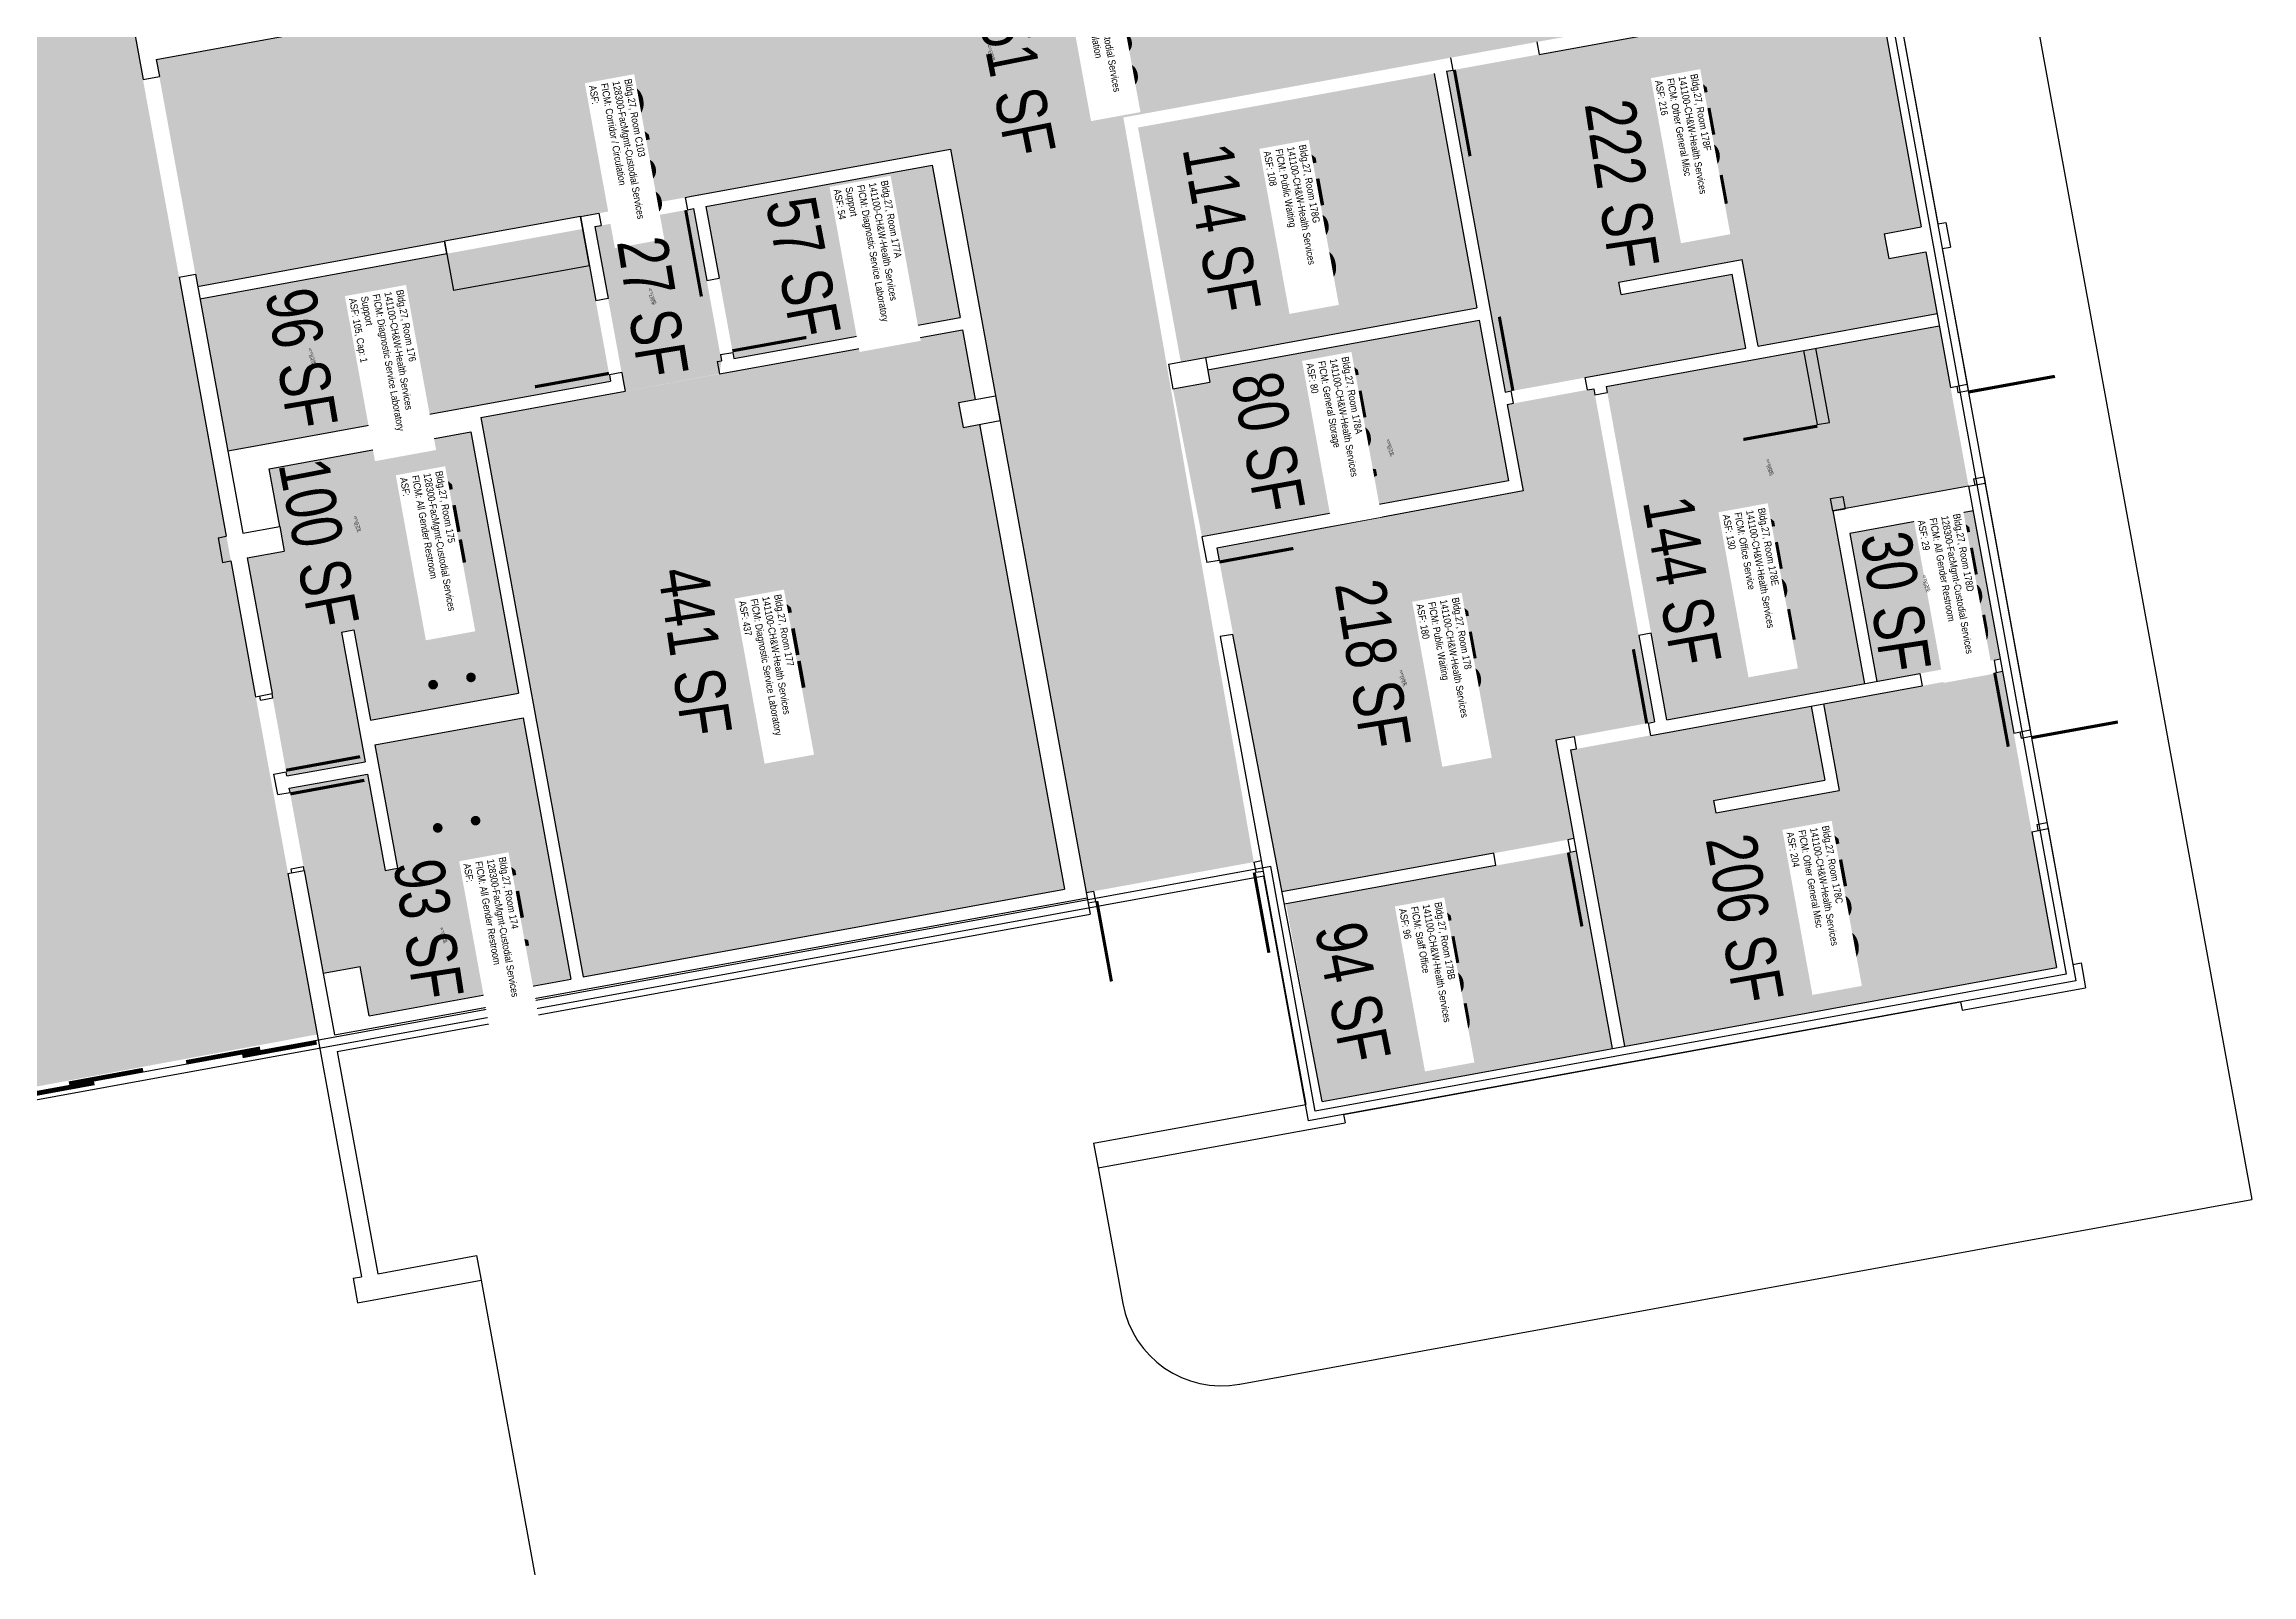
# Model space of a CAD drawing. Header units: inches. Extents: x 69209348 to 69213394, y 27661369 to 27664919.
# Drawn here: x 69212338 to 69213394, y 27662367 to 27663099 of the extents above; entities that cross this region are included whole.
import ezdxf
from ezdxf.enums import TextEntityAlignment as Align

# ---------------------------------------------------------------- set-up
doc = ezdxf.new("R2010")
doc.units = ezdxf.units.IN
doc.header["$LTSCALE"] = 100
doc.header["$MEASUREMENT"] = 0
doc.layers.get('0').update_dxf_attribs({"linetype": 'CONTINUOUS'})
for name, color, linetype in [('A-DOOR', 2, 'CONTINUOUS'), ('A-FLOR', 3, 'CONTINUOUS'), ('A-IDEN-ICON', 4, 'CONTINUOUS'), ('A-IDEN-RNUM', 7, 'CONTINUOUS'), ('A-IDEN-SNUM', 4, 'CONTINUOUS'), ('A-IDEN-VNUM', 4, 'CONTINUOUS'), ('A-ROOF', 2, 'CONTINUOUS'), ('A-SITE', 3, 'CONTINUOUS'), ('A-WALL', 5, 'CONTINUOUS'), ('AREA-TEXT', 3, 'CONTINUOUS'), ('Rooms-Category-Color', 7, 'CONTINUOUS'), ('Rooms-College-Color', 7, 'CONTINUOUS'), ('Rooms-Department-Color', 7, 'CONTINUOUS'), ('Rooms-Division-Color', 7, 'CONTINUOUS'), ('Rooms-Information', 7, 'CONTINUOUS')]:
    doc.layers.add(name, color=color, linetype=linetype)
doc.styles.add('CP_AREA', font='arial.ttf', dxfattribs={"height": 15})
doc.styles.add('CP_ROOMSNUMBER', font='arial.ttf', dxfattribs={"height": 1})
doc.styles.add('CP_ROOMVNUMBER', font='arial.ttf', dxfattribs={"width": 0.85, "height": 0.075})

# ---------------------------------------------------------------- blocks, each defined once
blk = doc.blocks.new('CPBATH')
at = {"color": 0, "linetype": 'ByBlock', "const_width": 0.0127}
for points in [[(0.0571, 0.0168, 0.861492), (-0.0551, 0, 1)], [(0.0571, 0.0168, 0.729002), (-0.0084, -0.0042, 1)], [(-0.0551, 0, 0.726902), (0.0487, -0.0337, 1)], [(-0.0084, -0.0042, 0.609468), (0.0487, -0.0337, 1)]]:
    blk.add_lwpolyline(points, format="xyb", dxfattribs=at)
at = {"color": 0, "linetype": 'ByBlock', "const_width": 0.00637}
for points in [[(0.0544, 0.0152, 1), (0.0599, 0.0184, 1)], [(0.0459, -0.0353, 1), (0.0515, -0.0321, 1)]]:
    blk.add_lwpolyline(points, format="xyb", close=True, dxfattribs=at)

msp = doc.modelspace()

# ---------------------------------------------------------------- hatches: boundary and pattern name
at = {"layer": 'Rooms-Category-Color', "true_color": 0xadadad}
for points in [[(69212468.9, 27662625.3), (69212362.8, 27663205.9), (69212030.9, 27663147.4), (69212122.5, 27662900.3), (69212187.1, 27662912.1), (69212206.5, 27662805.8), (69212163.8, 27662790), (69212211.3, 27662662), (69212240.2, 27662582.8)], [(69212391.8, 27663091.5), (69212758.2, 27663156.1), (69212749.6, 27663203.3), (69212802.7, 27663213), (69212811.3, 27663165.8), (69213076.9, 27663214.2), (69213096.3, 27663108), (69212854.3, 27663063.8), (69212916.7, 27662707.7), (69212836.6, 27662693.1), (69212771.7, 27663048.7), (69212411.6, 27662983)], [(69212601.6, 27663011.6), (69212648.8, 27663020.2), (69212662.1, 27662947.4), (69212661.2, 27662941.2), (69212616, 27662932.9)], [(69212435.3, 27662853.2), (69212453, 27662856.4), (69212445.8, 27662895.8), (69212542.3, 27662913.4), (69212565.1, 27662788.4), (69212494.2, 27662775.5), (69212486.3, 27662818.8), (69212480.4, 27662817.7), (69212491.7, 27662755.7), (69212454.3, 27662748.9)], [(69213214.6, 27662794.1), (69213201.7, 27662864.9), (69213260.7, 27662875.7), (69213273.6, 27662804.9)], [(69212489.3, 27662657.7), (69212471.6, 27662654.5), (69212455.4, 27662743), (69212492.8, 27662749.8), (69212501.2, 27662703.6), (69212507.1, 27662704.7), (69212496.4, 27662763.7), (69212567.2, 27662776.6), (69212590, 27662651.7), (69212493.6, 27662634.1)]]:
    msp.add_hatch(color=253, dxfattribs=at).paths.add_polyline_path(points)
at = {"layer": 'Rooms-Category-Color', "true_color": 0xfbafa2}
for points in [[(69213036.9, 27662932.4), (69213008.9, 27663085.9), (69213215.5, 27663123.6), (69213235.9, 27663011.5), (69213218.2, 27663008.2), (69213220.4, 27662996.4), (69213238.1, 27662999.6), (69213243.5, 27662970.1), (69213157.9, 27662954.5), (69213150.3, 27662995.8), (69213091.3, 27662985.1), (69213092.4, 27662979.2), (69213145.5, 27662988.9), (69213152, 27662953.4)], [(69213093.9, 27662619.6), (69213068.1, 27662761.3), (69213183.2, 27662782.3), (69213189.7, 27662746.9), (69213136.5, 27662737.2), (69213137.6, 27662731.3), (69213196.6, 27662742), (69213189.1, 27662783.3), (69213274.7, 27662799), (69213300.5, 27662657.3)]]:
    msp.add_hatch(color=21, dxfattribs=at).paths.add_polyline_path(points)
at = {"layer": 'Rooms-Category-Color', "true_color": 0x80bc67}
for points in [[(69212881.8, 27662946.8), (69212861.3, 27663059), (69213003, 27663084.8), (69213023.4, 27662972.7)], [(69212668, 27662948.5), (69212654.7, 27663021.3), (69212762.9, 27663041), (69212776.2, 27662968.2)], [(69212426, 27662904.3), (69212412.7, 27662977.1), (69212595.7, 27663010.5), (69212609, 27662937.7)], [(69212595.9, 27662652.8), (69212547.1, 27662920.3), (69212777.3, 27662962.3), (69212783.4, 27662928.9), (69212775.5, 27662927.5), (69212777.7, 27662915.6), (69212785.5, 27662917.1), (69212826.1, 27662694.8)], [(69213031.4, 27662711.9), (69212930.1, 27662693.4), (69212899, 27662857.9), (69213039.6, 27662884.1), (69213045.5, 27662885.2), (69213037.9, 27662926.5), (69213079.3, 27662934.1), (69213108.3, 27662774.7), (69213061.1, 27662766.1), (69213069.7, 27662718.9)]]:
    msp.add_hatch(color=83, dxfattribs=at).paths.add_polyline_path(points)
at = {"layer": 'Rooms-Category-Color', "true_color": 0xe3c5e1}
msp.add_hatch(color=254, dxfattribs=at).paths.add_polyline_path([(69212878, 27662934), (69212891.9, 27662863.3), (69213038.5, 27662890), (69213024.5, 27662966.8), (69212894.6, 27662943.1), (69212895.7, 27662937.2), (69212878.1, 27662933.7)])
at = {"layer": 'Rooms-Category-Color', "true_color": 0xfa9ba3}
for points in [[(69213114.2, 27662775.8), (69213085.2, 27662935.2), (69213244.5, 27662964.2), (69213258.5, 27662887.5), (69213193.6, 27662875.7), (69213208.7, 27662793)], [(69212949.3, 27662593.2), (69212932.1, 27662687.7), (69213070.8, 27662713), (69213088, 27662618.5)]]:
    msp.add_hatch(color=241, dxfattribs=at).paths.add_polyline_path(points)
at = {"layer": 'Rooms-College-Color', "true_color": 0xadadad}
for points in [[(69212468.9, 27662625.3), (69212362.8, 27663205.9), (69212030.9, 27663147.4), (69212122.5, 27662900.3), (69212187.1, 27662912.1), (69212206.5, 27662805.8), (69212163.8, 27662790), (69212211.3, 27662662), (69212240.2, 27662582.8)], [(69212391.8, 27663091.5), (69212758.2, 27663156.1), (69212749.6, 27663203.3), (69212802.7, 27663213), (69212811.3, 27663165.8), (69213076.9, 27663214.2), (69213096.3, 27663108), (69212854.3, 27663063.8), (69212916.7, 27662707.7), (69212836.6, 27662693.1), (69212771.7, 27663048.7), (69212411.6, 27662983)], [(69212601.6, 27663011.6), (69212648.8, 27663020.2), (69212662.1, 27662947.4), (69212661.2, 27662941.2), (69212616, 27662932.9)], [(69212435.3, 27662853.2), (69212453, 27662856.4), (69212445.8, 27662895.8), (69212542.3, 27662913.4), (69212565.1, 27662788.4), (69212494.2, 27662775.5), (69212486.3, 27662818.8), (69212480.4, 27662817.7), (69212491.7, 27662755.7), (69212454.3, 27662748.9)], [(69212489.3, 27662657.7), (69212471.6, 27662654.5), (69212455.4, 27662743), (69212492.8, 27662749.8), (69212501.2, 27662703.6), (69212507.1, 27662704.7), (69212496.4, 27662763.7), (69212567.2, 27662776.6), (69212590, 27662651.7), (69212493.6, 27662634.1)]]:
    msp.add_hatch(color=253, dxfattribs=at).paths.add_polyline_path(points)
at = {"layer": 'Rooms-College-Color', "true_color": 0x80bc67}
for points in [[(69213036.9, 27662932.4), (69213008.9, 27663085.9), (69213215.5, 27663123.6), (69213235.9, 27663011.5), (69213218.2, 27663008.2), (69213220.4, 27662996.4), (69213238.1, 27662999.6), (69213243.5, 27662970.1), (69213157.9, 27662954.5), (69213150.3, 27662995.8), (69213091.3, 27662985.1), (69213092.4, 27662979.2), (69213145.5, 27662988.9), (69213152, 27662953.4)], [(69212881.8, 27662946.8), (69212861.3, 27663059), (69213003, 27663084.8), (69213023.4, 27662972.7)], [(69212668, 27662948.5), (69212654.7, 27663021.3), (69212762.9, 27663041), (69212776.2, 27662968.2)], [(69212426, 27662904.3), (69212412.7, 27662977.1), (69212595.7, 27663010.5), (69212609, 27662937.7)], [(69212878, 27662934), (69212891.9, 27662863.3), (69213038.5, 27662890), (69213024.5, 27662966.8), (69212894.6, 27662943.1), (69212895.7, 27662937.2), (69212878.1, 27662933.7)], [(69213114.2, 27662775.8), (69213085.2, 27662935.2), (69213244.5, 27662964.2), (69213258.5, 27662887.5), (69213193.6, 27662875.7), (69213208.7, 27662793)], [(69212595.9, 27662652.8), (69212547.1, 27662920.3), (69212777.3, 27662962.3), (69212783.4, 27662928.9), (69212775.5, 27662927.5), (69212777.7, 27662915.6), (69212785.5, 27662917.1), (69212826.1, 27662694.8)], [(69213031.4, 27662711.9), (69212930.1, 27662693.4), (69212899, 27662857.9), (69213039.6, 27662884.1), (69213045.5, 27662885.2), (69213037.9, 27662926.5), (69213079.3, 27662934.1), (69213108.3, 27662774.7), (69213061.1, 27662766.1), (69213069.7, 27662718.9)], [(69213214.6, 27662794.1), (69213201.7, 27662864.9), (69213260.7, 27662875.7), (69213273.6, 27662804.9)], [(69213093.9, 27662619.6), (69213068.1, 27662761.3), (69213183.2, 27662782.3), (69213189.7, 27662746.9), (69213136.5, 27662737.2), (69213137.6, 27662731.3), (69213196.6, 27662742), (69213189.1, 27662783.3), (69213274.7, 27662799), (69213300.5, 27662657.3)], [(69212949.3, 27662593.2), (69212932.1, 27662687.7), (69213070.8, 27662713), (69213088, 27662618.5)]]:
    msp.add_hatch(color=83, dxfattribs=at).paths.add_polyline_path(points)
at = {"layer": 'Rooms-Department-Color', "true_color": 0xacacac}
for points in [[(69212468.9, 27662625.3), (69212362.8, 27663205.9), (69212030.9, 27663147.4), (69212122.5, 27662900.3), (69212187.1, 27662912.1), (69212206.5, 27662805.8), (69212163.8, 27662790), (69212211.3, 27662662), (69212240.2, 27662582.8)], [(69212391.8, 27663091.5), (69212758.2, 27663156.1), (69212749.6, 27663203.3), (69212802.7, 27663213), (69212811.3, 27663165.8), (69213076.9, 27663214.2), (69213096.3, 27663108), (69212854.3, 27663063.8), (69212916.7, 27662707.7), (69212836.6, 27662693.1), (69212771.7, 27663048.7), (69212411.6, 27662983)], [(69212601.6, 27663011.6), (69212648.8, 27663020.2), (69212662.1, 27662947.4), (69212661.2, 27662941.2), (69212616, 27662932.9)], [(69212435.3, 27662853.2), (69212453, 27662856.4), (69212445.8, 27662895.8), (69212542.3, 27662913.4), (69212565.1, 27662788.4), (69212494.2, 27662775.5), (69212486.3, 27662818.8), (69212480.4, 27662817.7), (69212491.7, 27662755.7), (69212454.3, 27662748.9)], [(69213214.6, 27662794.1), (69213201.7, 27662864.9), (69213260.7, 27662875.7), (69213273.6, 27662804.9)], [(69212489.3, 27662657.7), (69212471.6, 27662654.5), (69212455.4, 27662743), (69212492.8, 27662749.8), (69212501.2, 27662703.6), (69212507.1, 27662704.7), (69212496.4, 27662763.7), (69212567.2, 27662776.6), (69212590, 27662651.7), (69212493.6, 27662634.1)]]:
    msp.add_hatch(color=253, dxfattribs=at).paths.add_polyline_path(points)
at = {"layer": 'Rooms-Department-Color', "true_color": 0x604aed}
for points in [[(69213036.9, 27662932.4), (69213008.9, 27663085.9), (69213215.5, 27663123.6), (69213235.9, 27663011.5), (69213218.2, 27663008.2), (69213220.4, 27662996.4), (69213238.1, 27662999.6), (69213243.5, 27662970.1), (69213157.9, 27662954.5), (69213150.3, 27662995.8), (69213091.3, 27662985.1), (69213092.4, 27662979.2), (69213145.5, 27662988.9), (69213152, 27662953.4)], [(69212881.8, 27662946.8), (69212861.3, 27663059), (69213003, 27663084.8), (69213023.4, 27662972.7)], [(69212668, 27662948.5), (69212654.7, 27663021.3), (69212762.9, 27663041), (69212776.2, 27662968.2)], [(69212426, 27662904.3), (69212412.7, 27662977.1), (69212595.7, 27663010.5), (69212609, 27662937.7)], [(69212878, 27662934), (69212891.9, 27662863.3), (69213038.5, 27662890), (69213024.5, 27662966.8), (69212894.6, 27662943.1), (69212895.7, 27662937.2), (69212878.1, 27662933.7)], [(69213114.2, 27662775.8), (69213085.2, 27662935.2), (69213244.5, 27662964.2), (69213258.5, 27662887.5), (69213193.6, 27662875.7), (69213208.7, 27662793)], [(69212595.9, 27662652.8), (69212547.1, 27662920.3), (69212777.3, 27662962.3), (69212783.4, 27662928.9), (69212775.5, 27662927.5), (69212777.7, 27662915.6), (69212785.5, 27662917.1), (69212826.1, 27662694.8)], [(69213031.4, 27662711.9), (69212930.1, 27662693.4), (69212899, 27662857.9), (69213039.6, 27662884.1), (69213045.5, 27662885.2), (69213037.9, 27662926.5), (69213079.3, 27662934.1), (69213108.3, 27662774.7), (69213061.1, 27662766.1), (69213069.7, 27662718.9)], [(69213093.9, 27662619.6), (69213068.1, 27662761.3), (69213183.2, 27662782.3), (69213189.7, 27662746.9), (69213136.5, 27662737.2), (69213137.6, 27662731.3), (69213196.6, 27662742), (69213189.1, 27662783.3), (69213274.7, 27662799), (69213300.5, 27662657.3)], [(69212949.3, 27662593.2), (69212932.1, 27662687.7), (69213070.8, 27662713), (69213088, 27662618.5)]]:
    msp.add_hatch(color=173, dxfattribs=at).paths.add_polyline_path(points)
at = {"layer": 'Rooms-Division-Color', "true_color": 0xadadad}
for points in [[(69212468.9, 27662625.3), (69212362.8, 27663205.9), (69212030.9, 27663147.4), (69212122.5, 27662900.3), (69212187.1, 27662912.1), (69212206.5, 27662805.8), (69212163.8, 27662790), (69212211.3, 27662662), (69212240.2, 27662582.8)], [(69212391.8, 27663091.5), (69212758.2, 27663156.1), (69212749.6, 27663203.3), (69212802.7, 27663213), (69212811.3, 27663165.8), (69213076.9, 27663214.2), (69213096.3, 27663108), (69212854.3, 27663063.8), (69212916.7, 27662707.7), (69212836.6, 27662693.1), (69212771.7, 27663048.7), (69212411.6, 27662983)], [(69212601.6, 27663011.6), (69212648.8, 27663020.2), (69212662.1, 27662947.4), (69212661.2, 27662941.2), (69212616, 27662932.9)], [(69212435.3, 27662853.2), (69212453, 27662856.4), (69212445.8, 27662895.8), (69212542.3, 27662913.4), (69212565.1, 27662788.4), (69212494.2, 27662775.5), (69212486.3, 27662818.8), (69212480.4, 27662817.7), (69212491.7, 27662755.7), (69212454.3, 27662748.9)], [(69213214.6, 27662794.1), (69213201.7, 27662864.9), (69213260.7, 27662875.7), (69213273.6, 27662804.9)], [(69212489.3, 27662657.7), (69212471.6, 27662654.5), (69212455.4, 27662743), (69212492.8, 27662749.8), (69212501.2, 27662703.6), (69212507.1, 27662704.7), (69212496.4, 27662763.7), (69212567.2, 27662776.6), (69212590, 27662651.7), (69212493.6, 27662634.1)]]:
    msp.add_hatch(color=253, dxfattribs=at).paths.add_polyline_path(points)
at = {"layer": 'Rooms-Division-Color', "true_color": 0x604aed}
for points in [[(69213036.9, 27662932.4), (69213008.9, 27663085.9), (69213215.5, 27663123.6), (69213235.9, 27663011.5), (69213218.2, 27663008.2), (69213220.4, 27662996.4), (69213238.1, 27662999.6), (69213243.5, 27662970.1), (69213157.9, 27662954.5), (69213150.3, 27662995.8), (69213091.3, 27662985.1), (69213092.4, 27662979.2), (69213145.5, 27662988.9), (69213152, 27662953.4)], [(69212881.8, 27662946.8), (69212861.3, 27663059), (69213003, 27663084.8), (69213023.4, 27662972.7)], [(69212668, 27662948.5), (69212654.7, 27663021.3), (69212762.9, 27663041), (69212776.2, 27662968.2)], [(69212426, 27662904.3), (69212412.7, 27662977.1), (69212595.7, 27663010.5), (69212609, 27662937.7)], [(69212878, 27662934), (69212891.9, 27662863.3), (69213038.5, 27662890), (69213024.5, 27662966.8), (69212894.6, 27662943.1), (69212895.7, 27662937.2), (69212878.1, 27662933.7)], [(69213114.2, 27662775.8), (69213085.2, 27662935.2), (69213244.5, 27662964.2), (69213258.5, 27662887.5), (69213193.6, 27662875.7), (69213208.7, 27662793)], [(69212595.9, 27662652.8), (69212547.1, 27662920.3), (69212777.3, 27662962.3), (69212783.4, 27662928.9), (69212775.5, 27662927.5), (69212777.7, 27662915.6), (69212785.5, 27662917.1), (69212826.1, 27662694.8)], [(69213031.4, 27662711.9), (69212930.1, 27662693.4), (69212899, 27662857.9), (69213039.6, 27662884.1), (69213045.5, 27662885.2), (69213037.9, 27662926.5), (69213079.3, 27662934.1), (69213108.3, 27662774.7), (69213061.1, 27662766.1), (69213069.7, 27662718.9)], [(69213093.9, 27662619.6), (69213068.1, 27662761.3), (69213183.2, 27662782.3), (69213189.7, 27662746.9), (69213136.5, 27662737.2), (69213137.6, 27662731.3), (69213196.6, 27662742), (69213189.1, 27662783.3), (69213274.7, 27662799), (69213300.5, 27662657.3)], [(69212949.3, 27662593.2), (69212932.1, 27662687.7), (69213070.8, 27662713), (69213088, 27662618.5)]]:
    msp.add_hatch(color=173, dxfattribs=at).paths.add_polyline_path(points)

# ---------------------------------------------------------------- linework, layer by layer
at = {"layer": 'A-DOOR'}
for points in [[(69213012.6, 27663086.6, 1.5, 1.5, 0), (69213020.1, 27663045.3, 0, 0, 0), (69213019.4, 27663045.1, 0, 0, 0.414214), (69213053.1, 27663094, 0, 0, 0.414214)], [(69212645, 27663019.5, 1.5, 1.5, 0), (69212652.5, 27662978.2, 0, 0, 0), (69212653.2, 27662978.3, 0, 0, -0.414214), (69212604.4, 27663012.1, 0, 0, -0.414214)], [(69212667.3, 27662952.2, 1.5, 1.5, 0), (69212702.7, 27662958.6, 0, 0, 0), (69212702.6, 27662959.4, 0, 0, 0.414214), (69212659.5, 27662986.6, 0, 0, 0.414214)], [(69212608.3, 27662941.4, 1.5, 1.5, 0), (69212572.9, 27662935, 0, 0, 0), (69212572.8, 27662935.7, 0, 0, -0.414214), (69212603.5, 27662976.4, 0, 0, -0.414214)], [(69213040.6, 27662933.1, 1.5, 1.5, 0), (69213034.1, 27662968.5, 0, 0, 0), (69213034.8, 27662968.7, 0, 0, -0.414214), (69213075.5, 27662938, 0, 0, -0.414214)], [(69213258.5, 27662932.5, 1.5, 1.5, 0), (69213299.8, 27662940, 0, 0, 0), (69213299.6, 27662940.7, 0, 0, -0.414214), (69213265.9, 27662891.9, 0, 0, -0.414214)], [(69213186.2, 27662916.2, 1.5, 1.5, 0), (69213150.8, 27662909.8, 0, 0, 0), (69213150.9, 27662909, 0, 0, 0.414214), (69213194, 27662881.8, 0, 0, 0.414214)], [(69212900.2, 27662851.2, 1.5, 1.5, 0), (69212935.6, 27662857.7, 0, 0, 0), (69212935.8, 27662856.9, 0, 0, -0.414214), (69212905.1, 27662816.3, 0, 0, -0.414214)], [(69213104.6, 27662774, 1.5, 1.5, 0), (69213098.2, 27662809.5, 0, 0, 0), (69213097.4, 27662809.3, 0, 0, 0.414214), (69213070.2, 27662766.2, 0, 0, 0.414214)], [(69213271, 27662798.3, 1.5, 1.5, 0), (69213277.5, 27662762.9, 0, 0, 0), (69213276.7, 27662762.7, 0, 0, -0.414214), (69213236, 27662793.4, 0, 0, -0.414214)], [(69212453.9, 27662751.6, 1.5, 1.5, 0), (69212489.3, 27662758.1, 0, 0, 0), (69212489.1, 27662758.8, 0, 0, 0.414214), (69212446, 27662786, 0, 0, 0.414214)], [(69213288.6, 27662767.2, 1.5, 1.5, 0), (69213329.9, 27662774.7, 0, 0, 0), (69213329.8, 27662775.5, 0, 0, -0.414214), (69213296, 27662726.6, 0, 0, -0.414214)], [(69212455.9, 27662740.3, 1.5, 1.5, 0), (69212491.3, 27662746.8, 0, 0, 0), (69212491.5, 27662746, 0, 0, -0.414214), (69212460.8, 27662705.4, 0, 0, -0.414214)], [(69213067.1, 27662712.3, 1.5, 1.5, 0), (69213073.6, 27662676.9, 0, 0, 0), (69213072.8, 27662676.7, 0, 0, -0.414214), (69213032.2, 27662707.4, 0, 0, -0.414214)], [(69212916.9, 27662702.7, 1.5, 1.5, 0), (69212923.9, 27662664.3, 0, 0, 0), (69212924.6, 27662664.4, 0, 0, -0.414214), (69212879.3, 27662695.8, 0, 0, -0.414214)], [(69212841.6, 27662689, 1.5, 1.5, 0), (69212848.6, 27662650.6, 0, 0, 0), (69212847.9, 27662650.4, 0, 0, 0.414214), (69212879.3, 27662695.8, 0, 0, 0.414214)]]:
    msp.add_lwpolyline(points, format="xyseb", dxfattribs=at)
at = {"layer": 'A-DOOR', "const_width": 2}
for points in [[(69212406.1, 27662612), (69212441.5, 27662618.5)], [(69212433, 27662614.9), (69212468.5, 27662621.4)], [(69212385.5, 27662608.3), (69212350.1, 27662601.8)], [(69212326.8, 27662595.5), (69212362.2, 27662602)]]:
    msp.add_lwpolyline(points, dxfattribs=at)
at = {"layer": 'A-FLOR'}
for p, q in [((69212594.7, 27663016.4), (69212529.7, 27663004.6)), ((69212599, 27662992.8), (69212594.7, 27663016.4)), ((69212529.7, 27663004.6), (69212534, 27662981)), ((69212599, 27662992.8), (69212534, 27662981)), ((69212547.2, 27662507.7), (69212572.9, 27662366.8))]:
    msp.add_line(p, q, dxfattribs=at)
at = {"layer": 'A-ROOF'}
for points in [[(69213025.6, 27664186.8), (69213305.2, 27662654.1), (69212946.1, 27662588.6), (69212924.8, 27662705.6), (69212236.9, 27662580.1), (69212305.6, 27662394.7), (69212308, 27662399.8), (69211895.4, 27662246.9), (69211882.6, 27662281.6), (69210459.2, 27661753.9)], [(69213030.2, 27664183.6), (69213309.8, 27662650.9), (69212942.9, 27662583.9), (69212921.5, 27662701), (69212242.3, 27662577.1), (69212309.4, 27662396), (69211893.1, 27662241.7), (69211880.2, 27662276.4), (69210464.3, 27661751.6)]]:
    msp.add_lwpolyline(points, dxfattribs=at)
at = {"layer": 'A-SITE'}
for p, q in [((69213179.6, 27663721.4), (69213394, 27662546.3)), ((69212842.3, 27662561.5), (69212854.1, 27662496.6)), ((69212910, 27662458), (69213394, 27662546.3))]:
    msp.add_line(p, q, dxfattribs=at)
msp.add_arc((69212901.3, 27662505.2), 48, 190.3395, 280.3395, dxfattribs=at)
at = {"layer": 'A-WALL'}
for p, q in [((69213193.9, 27663241.7), (69213235.9, 27663011.5)), ((69213201.8, 27663243.1), (69213243.8, 27663012.9)), ((69212362.8, 27663205.9), (69212385.5, 27663082)), ((69213053.1, 27663094), (69213215.5, 27663123.6)), ((69212391.8, 27663091.5), (69212539.4, 27663118.4)), ((69212391.8, 27663091.5), (69212393.3, 27663083.4)), ((69213010.7, 27663092.3), (69213011.8, 27663086.4)), ((69213052.1, 27663099.9), (69213053.1, 27663094)), ((69212385.5, 27663082), (69212393.3, 27663083.4)), ((69213003, 27663084.8), (69213023.4, 27662972.7)), ((69213008.9, 27663085.9), (69213011.8, 27663086.4)), ((69213008.9, 27663085.9), (69213036.9, 27662932.4)), ((69212647.7, 27663026.1), (69212771.7, 27663048.7)), ((69212771.7, 27663048.7), (69212837, 27662690.6)), ((69212654.7, 27663021.3), (69212762.9, 27663041)), ((69212762.9, 27663041), (69212776.2, 27662968.2)), ((69212594.7, 27663016.4), (69212603.5, 27663018.1)), ((69212594.7, 27663016.4), (69212602, 27662976.1)), ((69212603.5, 27663018.1), (69212604.6, 27663012.2)), ((69212644.8, 27663025.6), (69212647.7, 27663026.1)), ((69212644.8, 27663025.6), (69212645.9, 27663019.7)), ((69212645.9, 27663019.7), (69212648.8, 27663020.2)), ((69212648.8, 27663020.2), (69212655.1, 27662985.8)), ((69212654.7, 27663021.3), (69212661, 27662986.9)), ((69212601.6, 27663011.6), (69212604.6, 27663012.2)), ((69212601.6, 27663011.6), (69212607.9, 27662977.2)), ((69213218.2, 27663008.2), (69213235.9, 27663011.5)), ((69213218.2, 27663008.2), (69213220.4, 27662996.4)), ((69213243.8, 27663012.9), (69213247.7, 27663013.6)), ((69213247.7, 27663013.6), (69213249.9, 27663001.8)), ((69212411.6, 27662983), (69212529.7, 27663004.6)), ((69212412.7, 27662977.1), (69212530.8, 27662998.7)), ((69212530.8, 27662998.7), (69212529.7, 27663004.6)), ((69213091.3, 27662985.1), (69213150.3, 27662995.8)), ((69213157.9, 27662954.5), (69213150.3, 27662995.8)), ((69213220.4, 27662996.4), (69213238.1, 27662999.6)), ((69213238.1, 27662999.6), (69213249.9, 27662934.7)), ((69213245.9, 27663001.1), (69213249.9, 27663001.8)), ((69213245.9, 27663001.1), (69213257.8, 27662936.2)), ((69212402.7, 27662987.5), (69212410.6, 27662988.9)), ((69212402.7, 27662987.5), (69212425.3, 27662863.6)), ((69212410.6, 27662988.9), (69212433.2, 27662865)), ((69212655.1, 27662985.8), (69212661, 27662986.9)), ((69213092.4, 27662979.2), (69213091.3, 27662985.1)), ((69213092.4, 27662979.2), (69213145.5, 27662988.9)), ((69213152, 27662953.4), (69213145.5, 27662988.9)), ((69212607.9, 27662977.2), (69212602, 27662976.1)), ((69212668, 27662948.5), (69212776.2, 27662968.2)), ((69212893.6, 27662949), (69213023.4, 27662972.7)), ((69212894.6, 27662943.1), (69213024.5, 27662966.8)), ((69213024.5, 27662966.8), (69213038.5, 27662890)), ((69213085.2, 27662935.2), (69213244.5, 27662964.2)), ((69213157.9, 27662954.5), (69213243.5, 27662970.1)), ((69212661.2, 27662941.2), (69212777.3, 27662962.3)), ((69212777.3, 27662962.3), (69212783.4, 27662928.9)), ((69213075.2, 27662939.4), (69213152, 27662953.4)), ((69213179.6, 27662952.4), (69213186.1, 27662917)), ((69213192, 27662918), (69213185.5, 27662953.5)), ((69212660.1, 27662947.1), (69212662.1, 27662947.4)), ((69212660.1, 27662947.1), (69212661.2, 27662941.2)), ((69212661.6, 27662950.4), (69212667.5, 27662951.4)), ((69212661.6, 27662950.4), (69212662.1, 27662947.4)), ((69212667.5, 27662951.4), (69212668, 27662948.5)), ((69212875.9, 27662945.8), (69212893.6, 27662949)), ((69212875.9, 27662945.8), (69212878, 27662934)), ((69212893.6, 27662949), (69212895.7, 27662937.2)), ((69212546, 27662926.2), (69212609, 27662937.7)), ((69212547.1, 27662920.3), (69212616, 27662932.9)), ((69212614.4, 27662941.8), (69212608.5, 27662940.7)), ((69212608.5, 27662940.7), (69212609, 27662937.7)), ((69212614.4, 27662941.8), (69212614.9, 27662938.8)), ((69212614.9, 27662938.8), (69212616, 27662932.9)), ((69212878, 27662934), (69212895.7, 27662937.2)), ((69213036.9, 27662932.4), (69213039.8, 27662933)), ((69213040.9, 27662927.1), (69213039.8, 27662933)), ((69213076.3, 27662933.5), (69213075.2, 27662939.4)), ((69213076.3, 27662933.5), (69213079.3, 27662934.1)), ((69213079.3, 27662934.1), (69213079.8, 27662931.1)), ((69213079.8, 27662931.1), (69213085.7, 27662932.2)), ((69213085.2, 27662935.2), (69213085.7, 27662932.2)), ((69213249.9, 27662934.7), (69213257.8, 27662936.2)), ((69213249.9, 27662934.7), (69213257.8, 27662936.2)), ((69213252.9, 27662935.3), (69213253.4, 27662932.3)), ((69213253.4, 27662932.3), (69213258.3, 27662933.2)), ((69213257.8, 27662936.2), (69213258.3, 27662933.2)), ((69212443.7, 27662907.6), (69212546, 27662926.2)), ((69212775.5, 27662927.5), (69212793.2, 27662930.7)), ((69212775.5, 27662927.5), (69212777.7, 27662915.6)), ((69212793.2, 27662930.7), (69212795.4, 27662918.9)), ((69213037.9, 27662926.5), (69213040.9, 27662927.1)), ((69213037.9, 27662926.5), (69213045.5, 27662885.2)), ((69212445.8, 27662895.8), (69212542.3, 27662913.4)), ((69212542.3, 27662913.4), (69212565.1, 27662788.4)), ((69212547.1, 27662920.3), (69212595.9, 27662652.8)), ((69212777.7, 27662915.6), (69212795.4, 27662918.9)), ((69212785.5, 27662917.1), (69212826.1, 27662694.8)), ((69213186.1, 27662917), (69213192, 27662918)), ((69212426, 27662904.3), (69212443.7, 27662907.6)), ((69212450.9, 27662868.2), (69212445.8, 27662895.8)), ((69213038.5, 27662890), (69212891.9, 27662863.3)), ((69213260.9, 27662891), (69213265.9, 27662891.9)), ((69213260.9, 27662891), (69213261.5, 27662888)), ((69213265.9, 27662891.9), (69213266.4, 27662888.9)), ((69213045.5, 27662885.2), (69212899, 27662857.9)), ((69213192.5, 27662881.6), (69213198.4, 27662882.6)), ((69213193.6, 27662875.7), (69213192.5, 27662881.6)), ((69213258.5, 27662887.5), (69213193.6, 27662875.7)), ((69213198.4, 27662882.6), (69213199.5, 27662876.7)), ((69213258.5, 27662887.5), (69213266.4, 27662888.9)), ((69213258.5, 27662887.5), (69213266.4, 27662888.9)), ((69213258.5, 27662887.5), (69213280.1, 27662769.4)), ((69213266.4, 27662888.9), (69213287.9, 27662770.9)), ((69212433.2, 27662865), (69212450.9, 27662868.2)), ((69212450.9, 27662868.2), (69212453, 27662856.4)), ((69213193.6, 27662875.7), (69213199.5, 27662876.7)), ((69213193.6, 27662875.7), (69213208.7, 27662793)), ((69213260.7, 27662875.7), (69213201.7, 27662864.9)), ((69212421.4, 27662862.8), (69212425.3, 27662863.6)), ((69212421.4, 27662862.8), (69212423.5, 27662851)), ((69212891.9, 27662863.3), (69212894.2, 27662850.9)), ((69212899, 27662857.9), (69212900.1, 27662852)), ((69213201.7, 27662864.9), (69213214.6, 27662794.1)), ((69212423.5, 27662851), (69212427.5, 27662851.8)), ((69212427.5, 27662851.8), (69212439.3, 27662786.8)), ((69212435.3, 27662853.2), (69212453, 27662856.4)), ((69212435.3, 27662853.2), (69212447.2, 27662788.3)), ((69212900.1, 27662852), (69212894.2, 27662850.9)), ((69212480.4, 27662817.7), (69212486.3, 27662818.8)), ((69212480.4, 27662817.7), (69212491.7, 27662755.7)), ((69212486.3, 27662818.8), (69212494.2, 27662775.5)), ((69212906.6, 27662816.5), (69212900.6, 27662815.5)), ((69212900.6, 27662815.5), (69212941.5, 27662591.8)), ((69212949.3, 27662593.2), (69212906.6, 27662816.5)), ((69213106.7, 27662817.1), (69213100.8, 27662816)), ((69213100.8, 27662816), (69213108.3, 27662774.7)), ((69213114.2, 27662775.8), (69213106.7, 27662817.1)), ((69213270.7, 27662804.3), (69213273.6, 27662804.9)), ((69213114.2, 27662775.8), (69213235.2, 27662797.9)), ((69213235.2, 27662797.9), (69213236.3, 27662792)), ((69213270.7, 27662804.3), (69213271.7, 27662798.4)), ((69213271.7, 27662798.4), (69213274.7, 27662799)), ((69212439.3, 27662786.8), (69212447.2, 27662788.3)), ((69212441.6, 27662785.2), (69212441.3, 27662787.2)), ((69212441.6, 27662785.2), (69212447.5, 27662786.3)), ((69212447.5, 27662786.3), (69212447.2, 27662788.3)), ((69212494.2, 27662775.5), (69212565.1, 27662788.4)), ((69213106.5, 27662768.3), (69213236.3, 27662792)), ((69212496.4, 27662763.7), (69212567.2, 27662776.6)), ((69212567.2, 27662776.6), (69212590, 27662651.7)), ((69213105.4, 27662774.2), (69213108.3, 27662774.7)), ((69213106.5, 27662768.3), (69213105.4, 27662774.2)), ((69213183.2, 27662782.3), (69213189.7, 27662746.9)), ((69213189.1, 27662783.3), (69213196.6, 27662742)), ((69212496.4, 27662763.7), (69212507.1, 27662704.7)), ((69213061.1, 27662766.1), (69213070, 27662767.7)), ((69213061.1, 27662766.1), (69213088, 27662618.5)), ((69213071, 27662761.8), (69213070, 27662767.7)), ((69213280.1, 27662769.4), (69213287.9, 27662770.9)), ((69213283, 27662770), (69213283.6, 27662767)), ((69213283.6, 27662767), (69213288.5, 27662767.9)), ((69213287.9, 27662770.9), (69213288.5, 27662767.9)), ((69212454.3, 27662748.9), (69212491.7, 27662755.7)), ((69213068.1, 27662761.3), (69213071, 27662761.8)), ((69213068.1, 27662761.3), (69213093.9, 27662619.6)), ((69212448.1, 27662749.8), (69212454, 27662750.9)), ((69212449.9, 27662740), (69212448.1, 27662749.8)), ((69212454.3, 27662748.9), (69212454, 27662750.9)), ((69212455.4, 27662743), (69212492.8, 27662749.8)), ((69212455.8, 27662741), (69212455.4, 27662743)), ((69212492.8, 27662749.8), (69212501.2, 27662703.6)), ((69213136.5, 27662737.2), (69213189.7, 27662746.9)), ((69213137.6, 27662731.3), (69213196.6, 27662742)), ((69212449.9, 27662740), (69212455.8, 27662741)), ((69213136.5, 27662737.2), (69213137.6, 27662731.3)), ((69213288.7, 27662722.2), (69213296.6, 27662723.7)), ((69213288.7, 27662722.2), (69213300.5, 27662657.3)), ((69213291.1, 27662725.7), (69213296, 27662726.6)), ((69213291.1, 27662725.7), (69213291.6, 27662722.8)), ((69213296, 27662726.6), (69213296.6, 27662723.7)), ((69213296.6, 27662723.7), (69213308.4, 27662658.7)), ((69213031.4, 27662711.9), (69212930.1, 27662693.4)), ((69213032.4, 27662706), (69213031.4, 27662711.9)), ((69213069.7, 27662718.9), (69213066.8, 27662718.3)), ((69213066.8, 27662718.3), (69213067.9, 27662712.4)), ((69213067.9, 27662712.4), (69213070.8, 27662713)), ((69212454.7, 27662702.2), (69212462.6, 27662703.7)), ((69212454.7, 27662702.2), (69212489.9, 27662509.4)), ((69212456.3, 27662704.5), (69212462.2, 27662705.6)), ((69212456.7, 27662702.6), (69212456.3, 27662704.5)), ((69212462.6, 27662703.7), (69212462.2, 27662705.6)), ((69212462.6, 27662703.7), (69212477, 27662625)), ((69212501.2, 27662703.6), (69212507.1, 27662704.7)), ((69212916.7, 27662707.7), (69212920.2, 27662708.4)), ((69212916.7, 27662707.7), (69212917.6, 27662702.8)), ((69212917.6, 27662702.8), (69212921.1, 27662703.4)), ((69213032.4, 27662706), (69212931.3, 27662687.5)), ((69212494.7, 27662628.2), (69212837, 27662690.6)), ((69212595.9, 27662652.8), (69212826.1, 27662694.8)), ((69212836.6, 27662693.1), (69212840, 27662693.7)), ((69212837, 27662690.6), (69212838.5, 27662682.8)), ((69212837.5, 27662688.2), (69212840.9, 27662688.8)), ((69212840, 27662693.7), (69212840.9, 27662688.8)), ((69212478.4, 27662617.1), (69212838.5, 27662682.8)), ((69212471.6, 27662654.5), (69212489.3, 27662657.7)), ((69212493.6, 27662634.1), (69212489.3, 27662657.7)), ((69212958.2, 27662594.8), (69213300.5, 27662657.3)), ((69213308.4, 27662658.7), (69213312.3, 27662659.5)), ((69213312.3, 27662659.5), (69213314.5, 27662647.6)), ((69212493.6, 27662634.1), (69212590, 27662651.7)), ((69213255.5, 27662636.9), (69213314.5, 27662647.6)), ((69212959.6, 27662587), (69213254.7, 27662640.8)), ((69213254.7, 27662640.8), (69213255.5, 27662636.9)), ((69212477, 27662625), (69212494.7, 27662628.2)), ((69212478.4, 27662617.1), (69212497.8, 27662510.8)), ((69212949.3, 27662593.2), (69212958.2, 27662594.8)), ((69212840.1, 27662573.3), (69212941.5, 27662591.8)), ((69212842.3, 27662561.5), (69212960.3, 27662583)), ((69212959.6, 27662587), (69212960.3, 27662583)), ((69212840.1, 27662573.3), (69212842.3, 27662561.5)), ((69212486, 27662508.7), (69212489.9, 27662509.4)), ((69212497.8, 27662510.8), (69212545, 27662519.5)), ((69212545, 27662519.5), (69212547.2, 27662507.7)), ((69212486, 27662508.7), (69212488.1, 27662496.9)), ((69212488.1, 27662496.9), (69212547.2, 27662507.7))]:
    msp.add_line(p, q, dxfattribs=at)

# ---------------------------------------------------------------- block references
at = {"layer": 'A-IDEN-ICON', "xscale": 359.9999999999999, "yscale": 359.9999999999999, "zscale": 359.9999999999999, "rotation": 290.339532989595}
for p in [(69212529.5, 27662813.2), (69212531.7, 27662744.7)]:
    msp.add_blockref('CPBATH', p, dxfattribs=at)

# ---------------------------------------------------------------- texts
at = {"layer": 'A-IDEN-RNUM', "style": 'CP_ROOMSNUMBER', "width": 0.85}
for s, p in [('C102-00', (69212790.8, 27663093)), ('0178-F0', (69213125.5, 27663049.5)), ('0178-G0', (69212938.9, 27663013.4)), ('0177-A0', (69212733.1, 27662996.7)), ('C103-00', (69212628.7, 27662976.5)), ('0176-00', (69212466, 27662947.9)), ('0178-A0', (69212981.6, 27662904.2)), ('0178-E0', (69213163.1, 27662894.9)), ('0175-00', (69212487.6, 27662867.8)), ('0178-D0', (69213238, 27662839.2)), ('0177-00', (69212686, 27662809.2)), ('0178-00', (69212987.7, 27662794.1)), ('0178-C0', (69213188.8, 27662688.5)), ('0174-00', (69212528.9, 27662671.1)), ('0178-B0', (69213003.2, 27662652.6))]:
    msp.add_text(s, height=1, rotation=290.34, dxfattribs=at).set_placement(p, align=Align.MIDDLE)
at = {"layer": 'A-IDEN-SNUM', "style": 'CP_ROOMSNUMBER', "width": 0.85}
for s, p in [('0270C10200', (69212791.3, 27663094.9)), ('02700178F0', (69213126, 27663051.4)), ('02700178G0', (69212939.4, 27663015.3)), ('02700177A0', (69212733.6, 27662998.6)), ('0270C10300', (69212629.2, 27662978.5)), ('0270017600', (69212466.5, 27662949.9)), ('02700178A0', (69212982.1, 27662906.1)), ('02700178E0', (69213163.6, 27662896.8)), ('0270017500', (69212488.1, 27662869.7)), ('02700178D0', (69213238.5, 27662841.2)), ('0270017700', (69212686.5, 27662811.1)), ('0270017800', (69212988.2, 27662796)), ('02700178C0', (69213189.3, 27662690.4)), ('0270017400', (69212529.4, 27662673)), ('02700178B0', (69213003.7, 27662654.5))]:
    msp.add_text(s, height=1, rotation=290.34, dxfattribs=at).set_placement(p, align=Align.MIDDLE)
at = {"layer": 'A-IDEN-VNUM', "style": 'CP_ROOMVNUMBER', "width": 0.85}
for s, p in [('C102', (69212844.3, 27663108.2)), ('C103', (69212616.7, 27663047.4)), ('178F', (69213126, 27663051.4)), ('178G', (69212939.4, 27663015.3)), ('177A', (69212733.6, 27662998.6)), ('176', (69212498.9, 27662955.6)), ('178A', (69212959.3, 27662915.4)), ('175', (69212524.2, 27662870)), ('178E', (69213158.4, 27662843)), ('178D', (69213251.8, 27662839.5)), ('177', (69212686.5, 27662811.1)), ('178', (69213010.3, 27662809.5)), ('178C', (69213189.3, 27662690.4)), ('174', (69212554.7, 27662685.5)), ('178B', (69213003.7, 27662654.5))]:
    msp.add_text(s, height=24, rotation=280.3395, dxfattribs=at).set_placement(p, align=Align.MIDDLE)
at = {"layer": 'AREA-TEXT', "style": 'CP_AREA', "width": 0.75}
for s, rotation, p in [('751 SF', 281.243, (69212802.5, 27663085.8)), ('222 SF', 278.6212, (69213092.8, 27663031.9)), ('114 SF', 280.0276, (69212901.4, 27663010.9)), ('57 SF', 280.7997, (69212701.3, 27662992.3)), ('27 SF', 279.291, (69212629.3, 27662973.2)), ('96 SF', 279.6033, (69212461.4, 27662948.6)), ('80 SF', 280.2079, (69212923.6, 27662908.6)), ('100 SF', 280.8707, (69212469.6, 27662860.3)), ('144 SF', 280.0757, (69213121.6, 27662842.2)), ('30 SF', 278.7394, (69213223.8, 27662832.2)), ('441 SF', 278.4637, (69212649.5, 27662808.5)), ('218 SF', 279.158, (69212973.7, 27662802.4)), ('206 SF', 279.9088, (69213151.5, 27662680.7)), ('93 SF', 278.6813, (69212522.1, 27662675.6)), ('94 SF', 281.314, (69212964.1, 27662645.4))]:
    msp.add_text(s, height=24, rotation=rotation, dxfattribs=at).set_placement(p, align=Align.MIDDLE_CENTER)

# ---------------------------------------------------------------- next in the draw order: texts
at = {"layer": 'Rooms-Information', "width": 76.8, "attachment_point": 7, "rotation": 280.3395, "style": 'CP_ROOMVNUMBER', "bg_fill": 3, "box_fill_scale": 1.5, "bg_fill_color": 256, "bg_fill_true_color": 13158600, "bg_fill_transparency": 0}
for s, insert, char_height in [('Bldg.27, Room C102^M^J128300-FacMgmt-Custodial Services^M^JFICM: Corridor / Circulation^M^JASF: ', (69212826.4, 27663139.6), 3.429), ('Bldg.27, Room C103^M^J128300-FacMgmt-Custodial Services^M^JFICM: Corridor / Circulation^M^JASF: ', (69212598.7, 27663078.8), 3.429), ('Bldg.27, Room 178F^M^J141100-CH&W-Health Services^M^JFICM: Other General Misc^M^JASF: 216', (69213108.5, 27663081.2), 3.429), ('Bldg.27, Room 178G^M^J141100-CH&W-Health Services^M^JFICM: Public Waiting^M^JASF: 108', (69212921.3, 27663047.4), 3.429), ('Bldg.27, Room 177A^M^J141100-CH&W-Health Services^M^JFICM: Diagnostic Service Laboratory Support^M^JASF: 54', (69212715.7, 27663029.2), 3.4286), ('Bldg.27, Room 178A^M^J141100-CH&W-Health Services^M^JFICM: General Storage^M^JASF: 80', (69212941.7, 27662946), 3.429), ('Bldg.27, Room 175^M^J128300-FacMgmt-Custodial Services^M^JFICM: All Gender Restroom^M^JASF: ', (69212508.3, 27662891.3), 3.429), ('Bldg.27, Room 178E^M^J141100-CH&W-Health Services^M^JFICM: Office Service^M^JASF: 130', (69213140.8, 27662873.6), 3.429), ('Bldg.27, Room 178D^M^J128300-FacMgmt-Custodial Services^M^JFICM: All Gender Restroom^M^JASF: 29', (69213234.1, 27662870.9), 3.429), ('Bldg.27, Room 177^M^J141100-CH&W-Health Services^M^JFICM: Diagnostic Service Laboratory^M^JASF: 437', (69212670.3, 27662832.3), 3.429), ('Bldg.27, Room 178^M^J141100-CH&W-Health Services^M^JFICM: Public Waiting^M^JASF: 180', (69212994.4, 27662830.8), 3.429), ('Bldg.27, Room 178C^M^J141100-CH&W-Health Services^M^JFICM: Other General Misc^M^JASF: 204', (69213171.4, 27662721.7), 3.429), ('Bldg.27, Room 174^M^J128300-FacMgmt-Custodial Services^M^JFICM: All Gender Restroom^M^JASF: ', (69212538.6, 27662706.7), 3.429), ('Bldg.27, Room 178B^M^J141100-CH&W-Health Services^M^JFICM: Staff Office^M^JASF: 96', (69212986.1, 27662685.1), 3.429)]:
    msp.add_mtext(s, dxfattribs=dict(at, insert=insert, char_height=char_height))

# ---------------------------------------------------------------- next in the draw order: texts
at = {"layer": 'Rooms-Information', "insert": (69212483, 27662976.8), "char_height": 3.4286, "width": 76.8, "attachment_point": 7, "rotation": 280.3395, "style": 'CP_ROOMVNUMBER', "bg_fill": 3, "box_fill_scale": 1.5, "bg_fill_color": 256, "bg_fill_true_color": 13158600, "bg_fill_transparency": 0}
msp.add_mtext('Bldg.27, Room 176^M^J141100-CH&W-Health Services^M^JFICM: Diagnostic Service Laboratory Support^M^JASF: 105, Cap: 1', dxfattribs=at)

doc.saveas('drawing.dxf')
